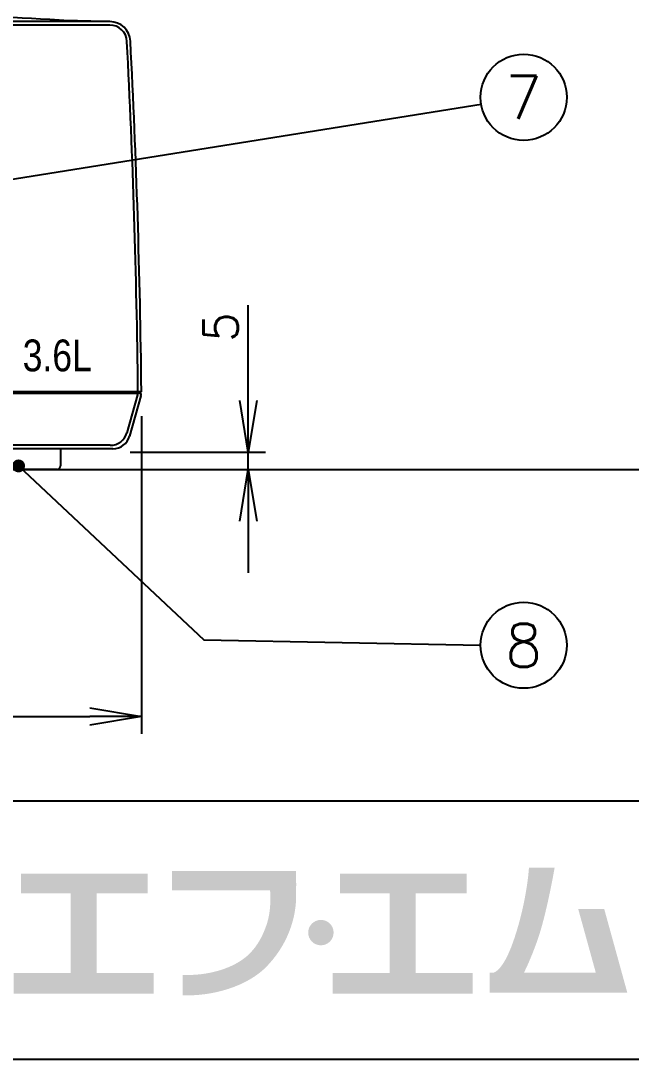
# Model space of a CAD drawing. Extents: x 115 to 2025, y 0 to 1377.
# Drawn here: x 408.8 to 586.1, y 0 to 301.5 of the extents above; entities that cross this region are included whole.
import ezdxf
from ezdxf.enums import TextEntityAlignment as Align

# ---------------------------------------------------------------- set-up
doc = ezdxf.new("R2010")
doc.units = 0
doc.header["$LTSCALE"] = 0.5
doc.header["$MEASUREMENT"] = 0
doc.header["$PDMODE"] = 3
doc.header["$PDSIZE"] = 2.5
doc.layers.get('0').update_dxf_attribs({"linetype": 'CONTINUOUS'})
doc.layers.get('Defpoints').update_dxf_attribs({"linetype": 'CONTINUOUS'})
for name, color, linetype in [('DANMEN', 7, 'CONTINUOUS'), ('SUNPOU', 7, 'CONTINUOUS'), ('WAKU', 7, 'CONTINUOUS')]:
    doc.layers.add(name, color=color, linetype=linetype)
doc.styles.get("Standard").update_dxf_attribs({"font": 'romans.shx', "bigfont": 'extfont.shx'})
doc.styles.add('STYLE1', font='swiss.ttf', dxfattribs={"bigfont": 'bigfont.shx'})
doc.dimstyles.get("Standard").update_dxf_attribs({"dimscale": 5, "dimtxt": 2, "dimasz": 3, "dimexe": 1, "dimexo": 1, "dimgap": 0.6, "dimtad": 3, "dimdec": 0, "dimzin": 0, "dimdsep": 46, "dimtxsty": 'STANDARD', "dimblk": 'OPEN', "dimcen": 1.5, "dimadec": 0, "dimazin": 0, "dimtfac": 1, "dimtdec": 0, "dimtmove": 0, "dimatfit": 0, "dimldrblk": 'OPEN', "dimfxl": 1, "dimtolj": 1, "dimtzin": 0, "dimarcsym": 0})

# ---------------------------------------------------------------- blocks, each defined once
blk = doc.blocks.new('_OPEN')
at = {"color": 0, "linetype": 'ByBlock'}
for p, q in [((-1, 0.167), (0, 0)), ((0, 0), (-1, -0.167)), ((0, 0), (-1, 0))]:
    blk.add_line(p, q, dxfattribs=at)
blk = doc.blocks.new('*D6')
at = {"layer": 'Defpoints', "color": 0}
for p in [(435.54, 176.25), (474.86, 176.25), (419.33, 171.25)]:
    blk.add_point(p, dxfattribs=at)
at = {"layer": 'SUNPOU', "color": 0, "lineweight": -2}
for p, q in [((474.86, 191.25), (474.86, 218.92)), ((440.54, 176.25), (479.86, 176.25)), ((474.86, 171.25), (474.86, 176.25)), ((424.33, 171.25), (479.86, 171.25)), ((474.86, 156.25), (474.86, 141.25))]:
    blk.add_line(p, q, dxfattribs=at)
at = {"layer": 'SUNPOU', "color": 0, "lineweight": -2, "xscale": 15, "yscale": 15, "zscale": 15}
for p, rotation in [((474.86, 176.25), 270), ((474.86, 171.25), 90)]:
    blk.add_blockref('_OPEN', p, dxfattribs=dict(at, rotation=rotation))
at = {"layer": 'SUNPOU', "color": 0, "insert": (466.86, 212.58), "char_height": 10, "attachment_point": 5, "rotation": 90}
blk.add_mtext('\\A1;5', dxfattribs=at)
blk = doc.blocks.new('*D5')
at = {"layer": 'Defpoints', "color": 0}
for p in [(228.83, 191.55), (443.83, 191.74), (443.83, 99.52)]:
    blk.add_point(p, dxfattribs=at)
at = {"layer": 'SUNPOU', "color": 0, "lineweight": -2}
for p, q in [((228.83, 186.55), (228.83, 94.52)), ((443.83, 186.74), (443.83, 94.52)), ((243.83, 99.52), (428.83, 99.52))]:
    blk.add_line(p, q, dxfattribs=at)
at = {"layer": 'SUNPOU', "color": 0, "lineweight": -2, "xscale": 15, "yscale": 15, "zscale": 15, "rotation": 180}
blk.add_blockref('_OPEN', (228.83, 99.52), dxfattribs=at)
at = {"layer": 'SUNPOU', "color": 0, "lineweight": -2, "xscale": 15, "yscale": 15, "zscale": 15}
blk.add_blockref('_OPEN', (443.83, 99.52), dxfattribs=at)
at = {"layer": 'SUNPOU', "color": 0, "insert": (336.33, 107.52), "char_height": 10, "attachment_point": 5}
blk.add_mtext('\\A1;215', dxfattribs=at)

msp = doc.modelspace()

# ---------------------------------------------------------------- hatches: boundary and pattern name
at = {"layer": 'WAKU'}
h = msp.add_hatch(color=1, dxfattribs=at)
edge = h.paths.add_edge_path()
edge.add_spline(control_points=[(488.75, 49.02), (488.75, 49.02), (488.75, 50.06), (488.75, 50.06), (488.76, 50.73), (488.77, 51.12), (488.75, 51.17), (488.75, 51.17), (488.75, 54.67), (488.75, 54.67), (488.75, 54.67), (452.69, 54.67), (452.69, 54.67), (452.69, 54.67), (452.69, 49.02), (452.69, 49.02), (452.69, 49.02), (481.18, 49.02), (481.18, 49.02), (481.32, 47.05), (481.43, 42.9), (480.27, 39.37), (479.06, 35.68), (477.51, 33.01), (475.36, 30.8), (471.02, 26.3), (462.93, 24.17), (455.8, 24.48), (455.8, 24.48), (455.8, 24.47), (455.8, 24.47), (455.8, 24.47), (455.8, 18.59), (455.8, 18.59), (455.8, 18.59), (455.8, 18.58), (455.8, 18.58), (464.54, 18.2), (474.66, 21.22), (480.13, 26.87), (482.74, 29.58), (485.09, 32.85), (486.75, 37.09), (488.34, 41.12), (488.74, 44.79), (488.74, 47.37), (488.73, 47.99), (488.73, 48.54), (488.74, 49.02), (488.74, 49.02), (488.75, 49.02), (488.75, 49.02)], knot_values=[0, 0, 0, 0, 1, 1, 1, 2, 2, 2, 3, 3, 3, 4, 4, 4, 5, 5, 5, 6, 6, 6, 7, 7, 7, 8, 8, 8, 9, 9, 9, 10, 10, 10, 11, 11, 11, 12, 12, 12, 13, 13, 13, 14, 14, 14, 15, 15, 15, 16, 16, 16, 17, 17, 17, 17], degree=3, periodic=0)
h = msp.add_hatch(color=1, dxfattribs=at)
edge = h.paths.add_edge_path()
edge.add_spline(control_points=[(578.2, 43.65), (578.2, 43.65), (570.65, 43.65), (570.65, 43.65), (570.65, 43.65), (575.77, 25.11), (575.77, 25.11), (575.77, 25.11), (554.88, 25.11), (554.88, 25.11), (555.48, 26.27), (556.81, 29.05), (558.58, 33.87), (561.44, 41.68), (563.8, 55.58), (563.8, 55.58), (563.8, 55.58), (556.35, 55.58), (556.35, 55.58), (556.35, 55.58), (555.84, 46.26), (552.11, 35.08), (549.57, 27.44), (547.28, 25.54), (546.09, 25.11), (546.09, 25.11), (544.97, 25.11), (544.97, 25.11), (544.97, 25.11), (544.97, 19.33), (544.97, 19.33), (544.97, 19.33), (577.36, 19.33), (577.36, 19.33), (577.36, 19.33), (582.3, 19.33), (582.3, 19.33), (582.3, 19.33), (584.91, 19.33), (584.91, 19.33), (584.91, 19.33), (578.2, 43.65), (578.2, 43.65)], knot_values=[0, 0, 0, 0, 1, 1, 1, 2, 2, 2, 3, 3, 3, 4, 4, 4, 5, 5, 5, 6, 6, 6, 7, 7, 7, 8, 8, 8, 9, 9, 9, 10, 10, 10, 11, 11, 11, 12, 12, 12, 13, 13, 13, 14, 14, 14, 14], degree=3, periodic=0)
for points in [[(430.86, 25), (430.86, 48.15), (445.65, 48.15), (445.65, 53.89), (408.87, 53.89), (408.87, 48.15), (423.27, 48.15), (423.27, 25), (406.73, 25), (406.73, 19.06), (447.4, 19.06), (447.4, 25)], [(523.48, 25), (523.48, 48.15), (538.26, 48.15), (538.26, 53.89), (501.49, 53.89), (501.49, 48.15), (515.89, 48.15), (515.89, 25), (499.35, 25), (499.35, 19.06), (540.02, 19.06), (540.02, 25)]]:
    msp.add_hatch(color=1, dxfattribs=at).paths.add_polyline_path(points)
h = msp.add_hatch(color=1, dxfattribs=at)
edge = h.paths.add_edge_path()
edge.add_spline(control_points=[(499.63, 36.76), (499.63, 34.72), (497.98, 33.07), (495.94, 33.07), (493.9, 33.07), (492.24, 34.72), (492.24, 36.76), (492.24, 38.8), (493.9, 40.45), (495.94, 40.45), (497.98, 40.45), (499.63, 38.8), (499.63, 36.76)], knot_values=[0, 0, 0, 0, 1, 1, 1, 2, 2, 2, 3, 3, 3, 4, 4, 4, 4], degree=3, periodic=0)

# ---------------------------------------------------------------- linework, layer by layer
at = {"color": 2}
for p, q in [((434.63, 301.25), (336.33, 301.25)), ((434.63, 300.25), (336.33, 300.25)), ((443.83, 193.75), (336.33, 193.75)), ((443.78, 193.25), (336.33, 193.25)), ((442.68, 192.86), (439.6, 181.9)), ((443.64, 192.59), (440.35, 180.9)), ((434.78, 178.25), (336.33, 178.25)), ((435.54, 177.25), (336.33, 177.25)), ((420.33, 177.25), (420.33, 172.25)), ((419.33, 171.25), (388.33, 171.25))]:
    msp.add_line(p, q, dxfattribs=at)
for centre, radius, start, end in [((336.33, -1049.21), 1353.46, 86.34382, 90), ((396.01, -1046.26), 1348.02, 88.42532, 88.86828), ((434.63, 295.25), 6, 2.935, 90), ((434.63, 295.25), 5, 2.935, 90), ((-2068.76, 165.63), 2511.74, 0.64549, 2.9639), ((-2068.76, 165.63), 2512.74, 0.64549, 2.96389), ((438.83, 193.94), 4, 344.2914, 0), ((438.83, 193.94), 4.5, 351.1831, 357.5834), ((438.83, 193.94), 5, 344.2914, 352.0708), ((438.83, 193.94), 5, 344.2914, 352.0708), ((438.83, 193.94), 5, 357.8252, 0), ((438.83, 193.94), 5, 357.8252, 0), ((434.78, 183.25), 5, 270, 344.2914), ((435.54, 182.25), 5, 270, 344.2914), ((419.33, 172.25), 1, 270, 0)]:
    msp.add_arc(centre, radius, start, end, dxfattribs=at)
at = {"layer": 'DANMEN', "color": 2}
msp.add_line((203.73, 171.25), (1009.78, 171.25), dxfattribs=at)
at = {"layer": 'SUNPOU'}
for centre in [(554.82, 279.27), (554.82, 120.19)]:
    msp.add_circle(centre, 12.5, dxfattribs=at)
at = {"layer": 'WAKU', "color": 6}
for p, q in [((115, 75), (2025, 75)), ((115, 0), (2025, 0))]:
    msp.add_line(p, q, dxfattribs=at)

# ---------------------------------------------------------------- texts
at = {"color": 2, "style": 'STYLE1', "width": 0.8}
msp.add_text('3.6L', height=9.231, dxfattribs=at).set_placement((409.34, 199.72))
at = {"layer": 'SUNPOU'}
for s, p in [('7', (554.82, 279.27)), ('8', (554.82, 120.19))]:
    msp.add_text(s, height=12.5, dxfattribs=at).set_placement(p, align=Align.MIDDLE)

# ---------------------------------------------------------------- dimensions: what is measured, and where the dimension line sits
dim = msp.add_linear_dim(base=(474.86, 176.25), p1=(419.33, 171.25), p2=(435.54, 176.25), angle=90, dimstyle='STANDARD', dxfattribs=at)
dim.commit()
dim.dimension.update_dxf_attribs({"geometry": '*D6', "text_midpoint": (466.86, 212.58)})
dim = msp.add_linear_dim(base=(443.83, 99.52), p1=(228.83, 191.55), p2=(443.83, 191.74), dimstyle='STANDARD', override={"dimtmove": 0}, dxfattribs=at)
dim.commit()
dim.dimension.update_dxf_attribs({"geometry": '*D5', "text_midpoint": (336.33, 99.52), "dimtype": 160})

# ---------------------------------------------------------------- leaders
for points, override in [([(402.65, 254.93), (542.47, 277.3)], {"dimgap": 1, "dimtad": 0, "dimldrblk": 'DotSmall'}), ([(408.14, 172.25), (461.96, 121.79), (542.32, 120.19)], {"dimldrblk": 'DotSmall'})]:
    msp.add_leader(points, dimstyle='STANDARD', override=override, dxfattribs=at)

doc.saveas('drawing.dxf')
